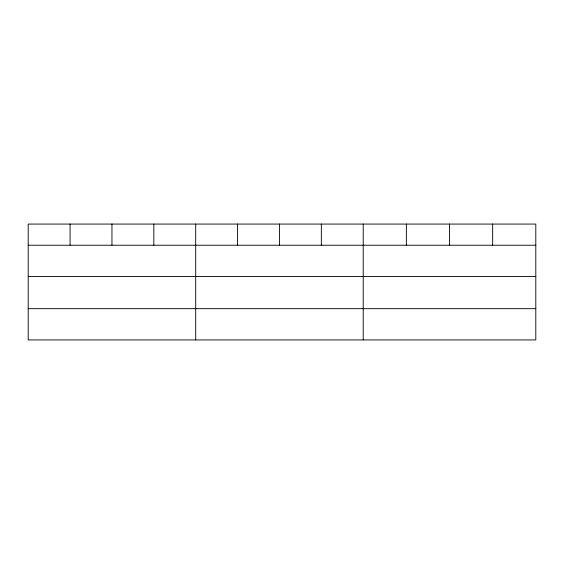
<?xml version="1.0" encoding="UTF-8"?>
<svg xmlns="http://www.w3.org/2000/svg" width="564" height="564" viewBox="0 0 564 564"><rect width="100%" height="100%" fill="white"/><g stroke="black" fill="none" stroke-linecap="round" stroke-linejoin="round"><path stroke-width="0.85" d="M535.8 276.48L535.8 224.07L28.2 224.07L28.2 339.93L535.8 339.93L535.8 276.48L28.2 276.48M28.2 245.227L535.8 245.227M28.2 308.677L535.8 308.677M492.654 224.07L492.654 245.227M449.508 224.07L449.508 245.227M406.362 224.07L406.362 245.227M363.216 224.07L363.216 339.93M321.339 224.07L321.339 245.227M279.462 224.07L279.462 245.227M237.585 224.07L237.585 245.227M195.708 224.07L195.708 339.93M153.831 224.07L153.831 245.227M111.954 224.07L111.954 245.227M70.077 224.07L70.077 245.227"/></g></svg>
